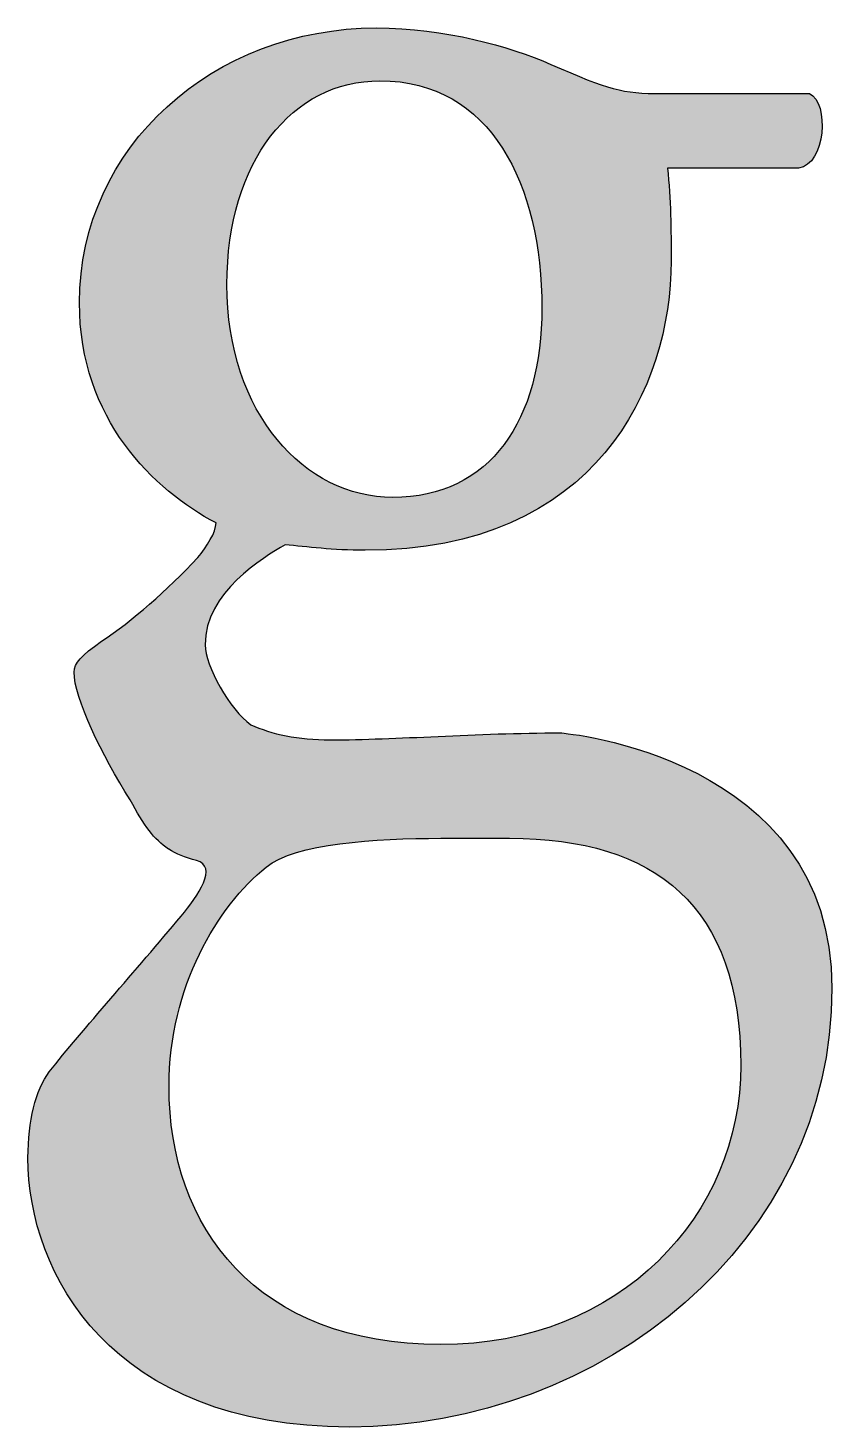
# Paper-space layout 'A0mask' of a CAD drawing. Extents: x 0 to 1153, y 0 to 810.
# Drawn here: x 1049.13 to 1057.47, y 79.44 to 93.96 of the extents above; entities that cross this region are included whole.
import ezdxf
from ezdxf.enums import TextEntityAlignment as Align

# ---------------------------------------------------------------- set-up
doc = ezdxf.new("R2010")
doc.units = 0
doc.layers.get('0').update_dxf_attribs({"linetype": 'CONTINUOUS'})
doc.layers.get('Defpoints').update_dxf_attribs({"linetype": 'CONTINUOUS'})
doc.layers.add('JPP_Mask', color=7, linetype='CONTINUOUS')
doc.styles.add('JPP', font='arial.ttf')

# ---------------------------------------------------------------- blocks, each defined once
blk = doc.blocks.new('A0mask')
at = {"true_color": 0x0081c6}
h = blk.add_hatch(color=142, dxfattribs=at)
edge = h.paths.add_edge_path()
edge.add_spline(control_points=[(1054.656, 86.643), (1053.77, 86.643), (1052.947, 86.571), (1052.264, 86.571), (1051.928, 86.571), (1051.655, 86.629), (1051.441, 86.728), (1051.223, 86.88), (1050.965, 87.343), (1050.965, 87.556), (1050.965, 88.104), (1051.569, 88.462), (1051.796, 88.595), (1052.023, 88.576), (1052.287, 88.538), (1052.627, 88.538), (1055.026, 88.538), (1055.8, 90.238), (1055.8, 91.541), (1055.8, 91.862), (1055.8, 92.183), (1055.762, 92.504), (1055.762, 92.504), (1057.122, 92.504), (1057.122, 92.504), (1057.405, 92.542), (1057.443, 93.184), (1057.236, 93.278), (1057.236, 93.278), (1055.705, 93.278), (1055.705, 93.278), (1055.29, 93.278), (1055.158, 93.317), (1054.553, 93.581), (1054.119, 93.77), (1053.458, 93.959), (1052.741, 93.959), (1051.06, 93.959), (1049.662, 92.731), (1049.662, 91.107), (1049.662, 89.898), (1050.436, 89.161), (1051.079, 88.822), (1051.079, 88.727), (1050.984, 88.576), (1050.889, 88.462), (1050.569, 88.123), (1050.21, 87.802), (1049.889, 87.594), (1049.681, 87.443), (1049.606, 87.368), (1049.606, 87.273), (1049.606, 87.011), (1049.896, 86.406), (1050.188, 85.948), (1050.332, 85.685), (1050.434, 85.535), (1050.587, 85.437), (1050.588, 85.437), (1050.588, 85.437), (1050.588, 85.437), (1050.588, 85.437), (1050.588, 85.437), (1050.588, 85.437), (1050.666, 85.387), (1050.757, 85.349), (1050.877, 85.318), (1051.1, 85.259), (1050.897, 84.956), (1050.716, 84.74), (1050.254, 84.185), (1049.691, 83.559), (1049.349, 83.126), (1049.208, 82.933), (1049.128, 82.619), (1049.128, 82.234), (1049.128, 81.03), (1049.992, 79.439), (1052.464, 79.439), (1055.078, 79.439), (1057.469, 81.367), (1057.469, 83.993), (1057.469, 86.401), (1054.682, 86.643), (1054.656, 86.643)], knot_values=[0, 0, 0, 0, 1, 1, 1, 2, 2, 2, 3, 3, 3, 4, 4, 4, 5, 5, 5, 6, 6, 6, 7, 7, 7, 8, 8, 8, 9, 9, 9, 10, 10, 10, 11, 11, 11, 12, 12, 12, 13, 13, 13, 14, 14, 14, 15, 15, 15, 16, 16, 16, 17, 17, 17, 18, 18, 18, 19, 19, 19, 20, 20, 20, 21, 21, 21, 22, 22, 22, 23, 23, 23, 24, 24, 24, 25, 25, 25, 26, 26, 26, 27, 27, 27, 28, 28, 28, 28], degree=3, periodic=0)
edge = h.paths.add_edge_path(flags=16)
edge.add_spline(control_points=[(1052.911, 89.086), (1053.93, 89.086), (1054.459, 89.898), (1054.459, 91.05), (1054.459, 92.335), (1053.93, 93.411), (1052.779, 93.411), (1051.871, 93.411), (1051.192, 92.58), (1051.192, 91.296), (1051.192, 89.955), (1052.004, 89.086), (1052.911, 89.086)], knot_values=[0, 0, 0, 0, 1, 1, 1, 2, 2, 2, 3, 3, 3, 4, 4, 4, 4], degree=3, periodic=0)
edge = h.paths.add_edge_path(flags=16)
edge.add_spline(control_points=[(1054.125, 85.549), (1054.125, 85.549), (1053.41, 85.549), (1053.41, 85.549), (1052.736, 85.549), (1051.896, 85.495), (1051.6, 85.251), (1051.095, 84.845), (1050.591, 84.006), (1050.591, 82.976), (1050.591, 81.514), (1051.495, 80.295), (1053.41, 80.295), (1055.281, 80.295), (1056.523, 81.649), (1056.523, 83.193), (1056.523, 84.845), (1055.64, 85.549), (1054.125, 85.549)], knot_values=[0, 0, 0, 0, 1, 1, 1, 2, 2, 2, 3, 3, 3, 4, 4, 4, 5, 5, 5, 6, 6, 6, 6], degree=3, periodic=0)
at = {"layer": 'Defpoints', "color": 142, "true_color": 0x0081c6}
for points, knots in [([(1054.656, 86.643), (1053.77, 86.643), (1052.947, 86.571), (1052.264, 86.571), (1051.928, 86.571), (1051.655, 86.629), (1051.441, 86.728), (1051.223, 86.88), (1050.965, 87.343), (1050.965, 87.556), (1050.965, 88.104), (1051.569, 88.462), (1051.796, 88.595), (1052.023, 88.576), (1052.287, 88.538), (1052.627, 88.538), (1055.026, 88.538), (1055.8, 90.238), (1055.8, 91.541), (1055.8, 91.862), (1055.8, 92.183), (1055.762, 92.504), (1055.762, 92.504), (1057.122, 92.504), (1057.122, 92.504), (1057.405, 92.542), (1057.443, 93.184), (1057.236, 93.278), (1057.236, 93.278), (1055.705, 93.278), (1055.705, 93.278), (1055.29, 93.278), (1055.158, 93.317), (1054.553, 93.581), (1054.119, 93.77), (1053.458, 93.959), (1052.741, 93.959), (1051.06, 93.959), (1049.662, 92.731), (1049.662, 91.107), (1049.662, 89.898), (1050.436, 89.161), (1051.079, 88.822), (1051.079, 88.727), (1050.984, 88.576), (1050.889, 88.462), (1050.569, 88.123), (1050.21, 87.802), (1049.889, 87.594), (1049.681, 87.443), (1049.606, 87.368), (1049.606, 87.273), (1049.606, 87.011), (1049.896, 86.406), (1050.188, 85.948), (1050.332, 85.685), (1050.434, 85.535), (1050.587, 85.437), (1050.588, 85.437), (1050.588, 85.437), (1050.588, 85.437), (1050.588, 85.437), (1050.588, 85.437), (1050.588, 85.437), (1050.666, 85.387), (1050.757, 85.349), (1050.877, 85.318), (1051.1, 85.259), (1050.897, 84.956), (1050.716, 84.74), (1050.254, 84.185), (1049.691, 83.559), (1049.349, 83.126), (1049.208, 82.933), (1049.128, 82.619), (1049.128, 82.234), (1049.128, 81.03), (1049.992, 79.439), (1052.464, 79.439), (1055.078, 79.439), (1057.469, 81.367), (1057.469, 83.993), (1057.469, 86.401), (1054.682, 86.643), (1054.656, 86.643)], [0, 0, 0, 0, 1, 1, 1, 2, 2, 2, 3, 3, 3, 4, 4, 4, 5, 5, 5, 6, 6, 6, 7, 7, 7, 8, 8, 8, 9, 9, 9, 10, 10, 10, 11, 11, 11, 12, 12, 12, 13, 13, 13, 14, 14, 14, 15, 15, 15, 16, 16, 16, 17, 17, 17, 18, 18, 18, 19, 19, 19, 20, 20, 20, 21, 21, 21, 22, 22, 22, 23, 23, 23, 24, 24, 24, 25, 25, 25, 26, 26, 26, 27, 27, 27, 28, 28, 28, 28]), ([(1052.911, 89.086), (1053.93, 89.086), (1054.459, 89.898), (1054.459, 91.05), (1054.459, 92.335), (1053.93, 93.411), (1052.779, 93.411), (1051.871, 93.411), (1051.192, 92.58), (1051.192, 91.296), (1051.192, 89.955), (1052.004, 89.086), (1052.911, 89.086)], [0, 0, 0, 0, 1, 1, 1, 2, 2, 2, 3, 3, 3, 4, 4, 4, 4]), ([(1054.125, 85.549), (1054.125, 85.549), (1053.41, 85.549), (1053.41, 85.549), (1052.736, 85.549), (1051.896, 85.495), (1051.6, 85.251), (1051.095, 84.845), (1050.591, 84.006), (1050.591, 82.976), (1050.591, 81.514), (1051.495, 80.295), (1053.41, 80.295), (1055.281, 80.295), (1056.523, 81.649), (1056.523, 83.193), (1056.523, 84.845), (1055.64, 85.549), (1054.125, 85.549)], [0, 0, 0, 0, 1, 1, 1, 2, 2, 2, 3, 3, 3, 4, 4, 4, 5, 5, 5, 6, 6, 6, 6])]:
    blk.add_open_spline(points, degree=3, knots=knots, dxfattribs=at)
at = {"color": 7, "style": 'JPP'}
for tag, p in [('Client', (1086, 115)), ('Project1', (1086, 90)), ('Project2', (1086, 82.5)), ('Project3', (1086, 75)), ('Title1', (1086, 57.5)), ('Title2', (1086, 50)), ('Title3', (1086, 42.5)), ('Status', (978, 7.5))]:
    blk.add_attdef(tag, text='', height=3.5, dxfattribs=at).set_placement(p, align=Align.MIDDLE_LEFT)
at = {"color": 2, "style": 'JPP'}
for tag, p in [('Scale', (1005.5, 25)), ('Drawn', (1050.5, 25)), ('Checked', (1095.5, 25)), ('Date', (1140.5, 25))]:
    blk.add_attdef(tag, text='', height=2, dxfattribs=at).set_placement(p, align=Align.MIDDLE_CENTER)
at = {"color": 6, "style": 'JPP'}
for tag, p in [('Ref', (1068, 7.5)), ('DrgNo.', (1110, 7.5))]:
    blk.add_attdef(tag, text='', height=4, dxfattribs=at).set_placement(p, align=Align.MIDDLE_LEFT)
blk.add_attdef('Rev', text='', height=4, dxfattribs=at).set_placement((1144.275, 7.5), align=Align.MIDDLE_CENTER)

psp = doc.layouts.new('A0mask')

# ---------------------------------------------------------------- block references
at = {"layer": 'JPP_Mask'}
psp.add_blockref('A0mask', (0, 0), dxfattribs=at)

doc.saveas('drawing.dxf')
